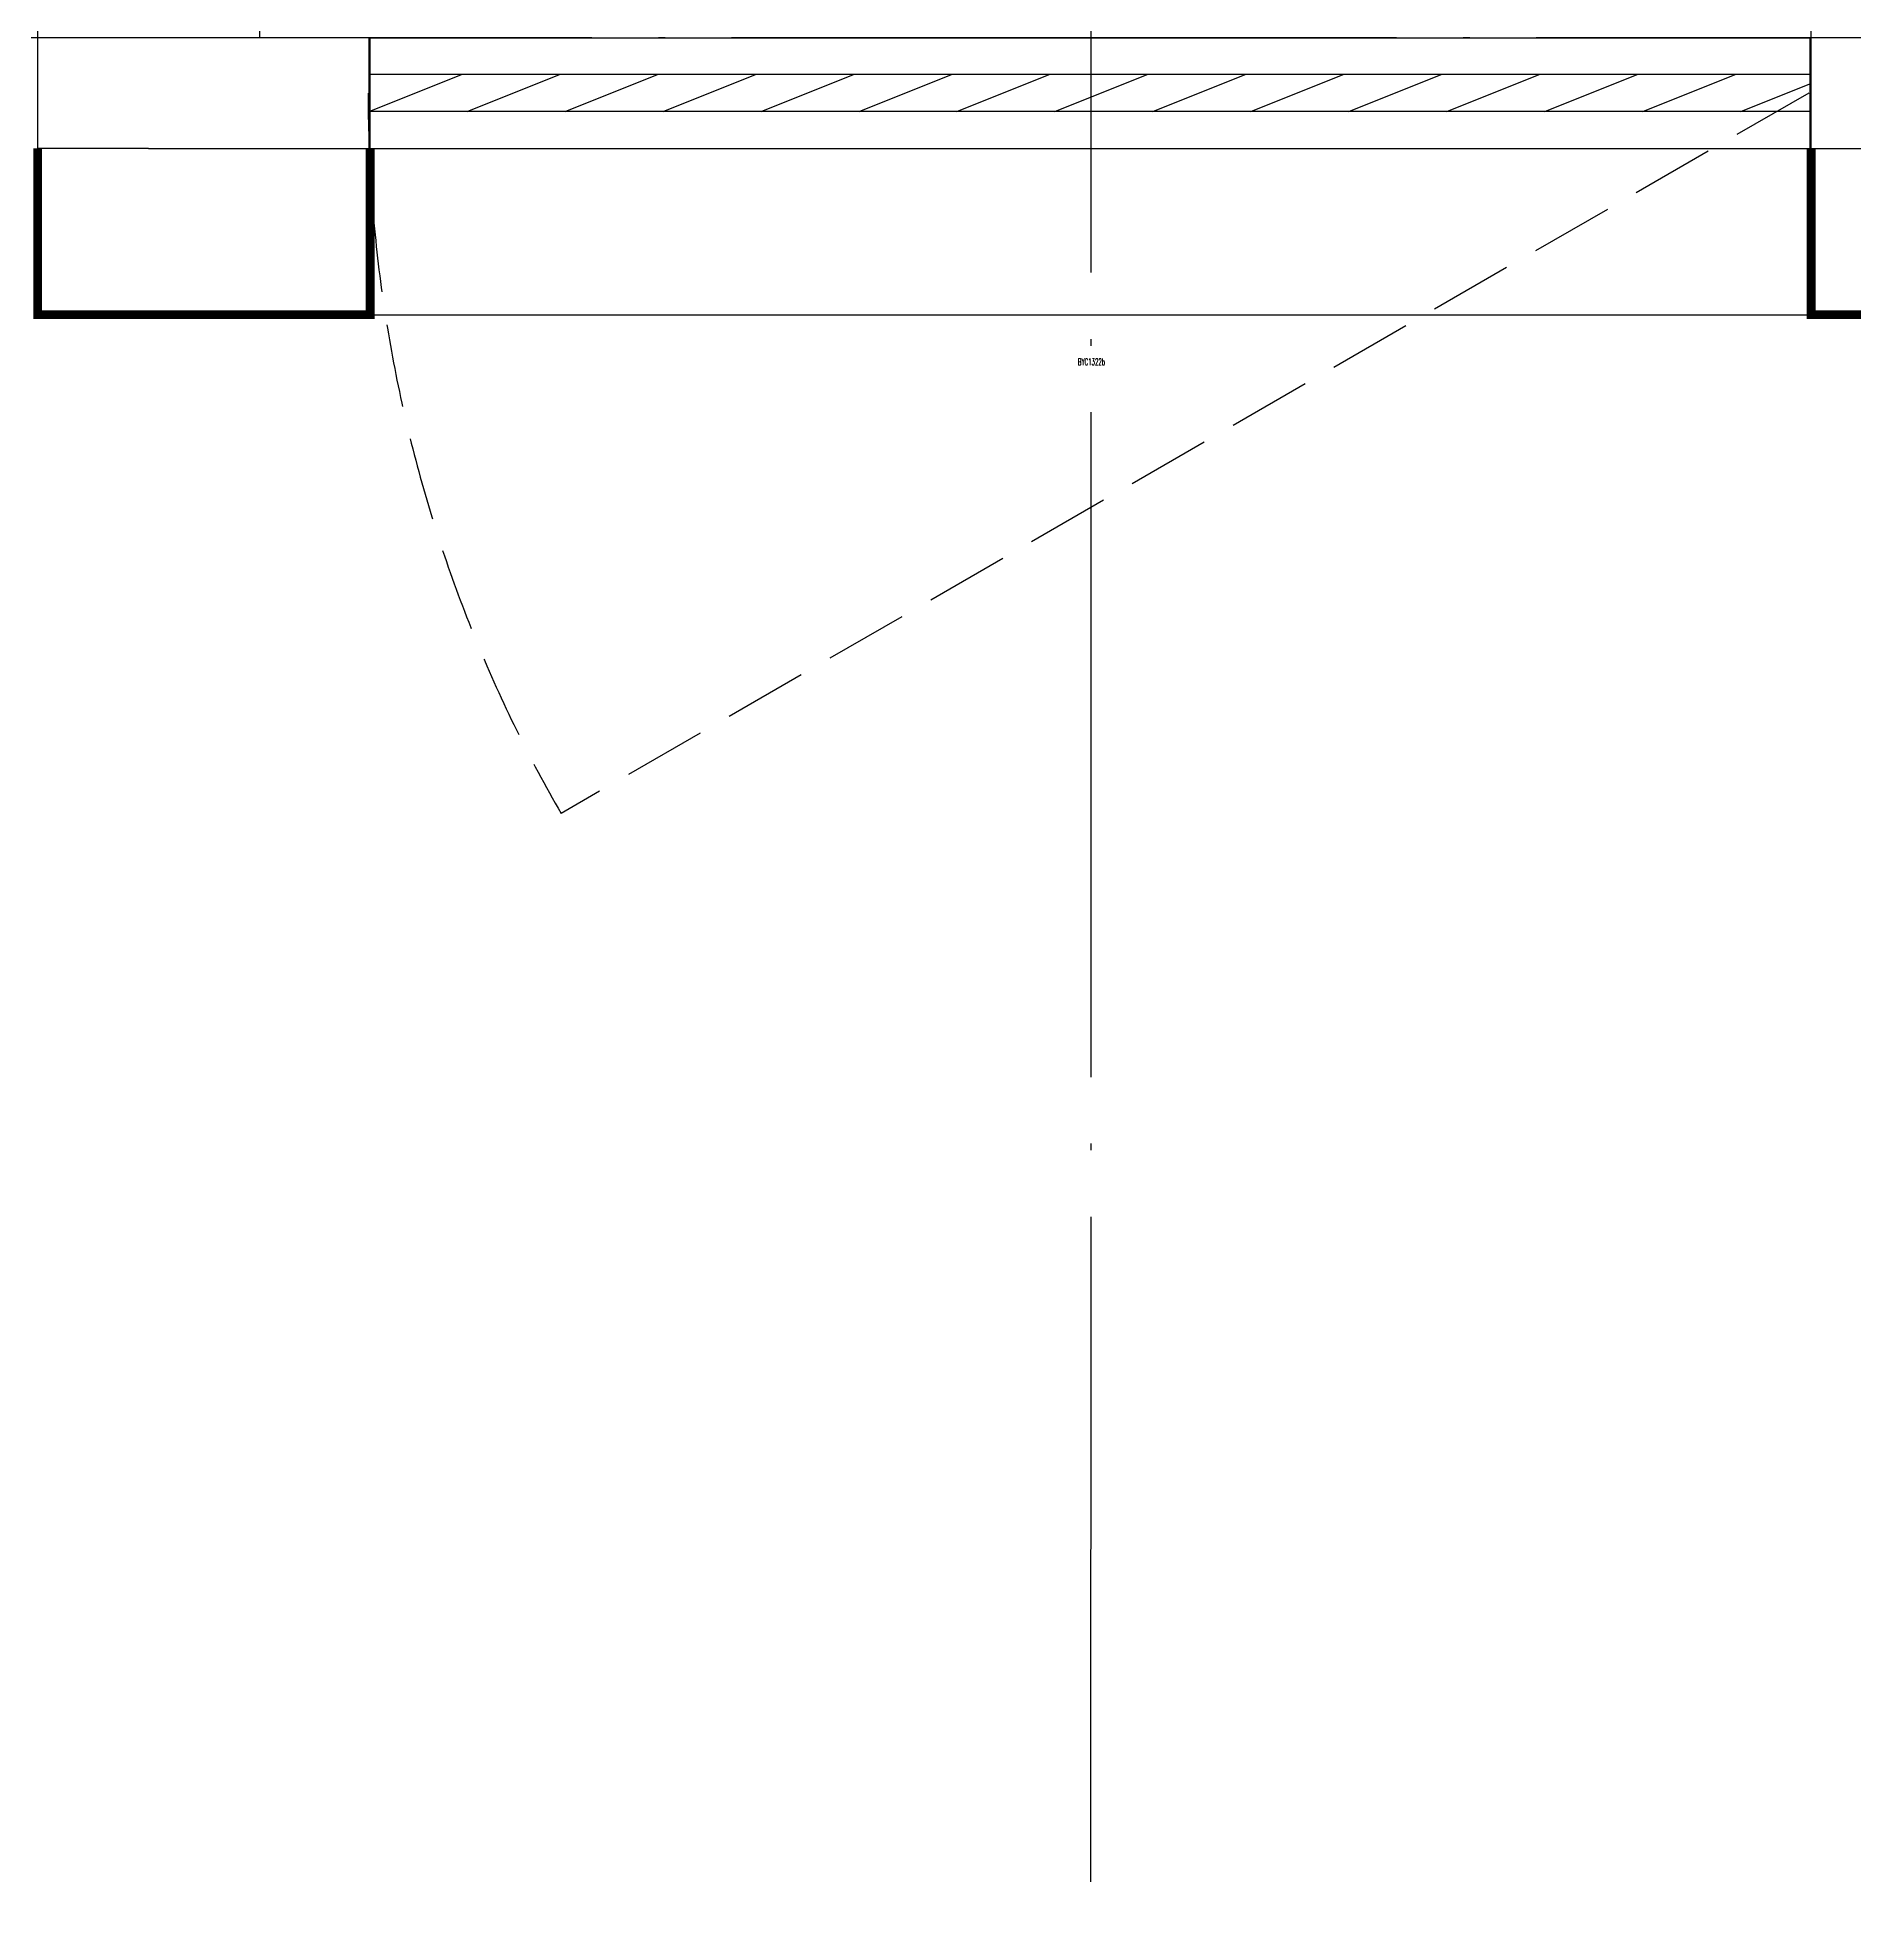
# Model space of a CAD drawing. Extents: x 27938 to 1507990, y 110129 to 923079.
# Drawn here: x 861267 to 862906, y 439331 to 441032 of the extents above; entities that cross this region are included whole.
import ezdxf

# ---------------------------------------------------------------- set-up
doc = ezdxf.new("R2010")
doc.units = 0
doc.header["$LTSCALE"] = 1000
doc.header["$MEASUREMENT"] = 0
doc.linetypes.add('DASH', pattern=[0.35, 0.25, -0.1])
doc.linetypes.add('DOTE', pattern=[2.42, 2, -0.2, 0.02, -0.2])
for name, color, linetype in [('DOTE', 1, 'Continuous'), ('WALL', 9, 'Continuous'), ('WINDOW', 4, 'Continuous'), ('WINDOW_TEXT', 7, 'Continuous'), ('看线', 251, 'Continuous')]:
    doc.layers.add(name, color=color, linetype=linetype)
doc.styles.add('_TCH_WINDOW', font='SIMPLEX.shx', dxfattribs={"width": 0.7, "height": 3.5, "bigfont": 'GBCBIG.shx'})

# ---------------------------------------------------------------- blocks, each defined once
blk = doc.blocks.new('GDGDGDSDA')
at = {"layer": 'DOTE', "color": 0, "linetype": 'DOTE', "ltscale": 0.3}
for p, q in [((453635, 370658.3), (453634.8, 359558.3)), ((452884.9, 362158.3), (452884.8, 361558.3)), ((471334.8, 361558.3), (417334.8, 361558.3))]:
    blk.add_line(p, q, dxfattribs=at)
blk = doc.blocks.new('$WINLIB2D$00000039')
at = {"color": 0}
for points in [[(-0.5, 0.5), (-0.5, -0.5)], [(0.5, 0.5), (-0.5, 0.5)], [(0.5, -0.5), (0.5, 0.5)], [(-0.5, 0.1667), (0.5, 0.1667)], [(-0.3839, -0.1667), (-0.448, 0.1667)], [(-0.3159, -0.1667), (-0.38, 0.1667)], [(-0.2479, -0.1667), (-0.312, 0.1667)], [(-0.1799, -0.1667), (-0.244, 0.1667)], [(-0.1119, -0.1667), (-0.176, 0.1667)], [(-0.0439, -0.1667), (-0.108, 0.1667)], [(0.0241, -0.1667), (-0.04, 0.1667)], [(0.0921, -0.1667), (0.028, 0.1667)], [(0.16, -0.1667), (0.0959, 0.1667)], [(0.228, -0.1667), (0.1639, 0.1667)], [(0.296, -0.1667), (0.2319, 0.1667)], [(0.364, -0.1667), (0.2999, 0.1667)], [(0.432, -0.1667), (0.3679, 0.1667)], [(0.5, -0.1667), (0.4359, 0.1667)], [(-0.4519, -0.1667), (-0.5, 0.0836)], [(-0.5, -0.1667), (0.5, -0.1667)], [(0.5, -0.5), (-0.5, -0.5)]]:
    blk.add_lwpolyline(points, dxfattribs=at)

msp = doc.modelspace()

# ---------------------------------------------------------------- linework, layer by layer
at = {"color": 8, "const_width": 8}
for points in [[(861266.6, 440932.1), (861266.6, 440782.1), (861566.6, 440782.1), (861566.6, 440932.1)], [(862866.6, 440932.1), (862866.6, 440782.1), (863166.6, 440782.1), (863166.6, 440932.1)]]:
    msp.add_lwpolyline(points, dxfattribs=at)
at = {"layer": 'WALL', "color": 8}
for p, q in [((862866.6, 440932.1), (862866.6, 441532.1)), ((861266.6, 440932.1), (861266.6, 441132.1)), ((861566.6, 440932.1), (861566.6, 441032.1)), ((861366.6, 440932.1), (861266.6, 440932.1)), ((861366.6, 440932.1), (861366.6, 440932.1)), ((861366.6, 440932.1), (861566.6, 440932.1)), ((862866.6, 440932.1), (863166.6, 440932.1))]:
    msp.add_line(p, q, dxfattribs=at)
at = {"layer": 'WINDOW', "color": 8, "linetype": 'DASH', "ltscale": 0.3}
msp.add_lwpolyline([(862864.7, 440982.1), (861738.8, 440332.1, -0.131652), (861564.7, 440982.1)], format="xyb", dxfattribs=at)
at = {"layer": '看线', "color": 8, "ltscale": 0.5}
msp.add_lwpolyline([(861566.6, 440782.1), (862866.6, 440782.1)], dxfattribs=at)

# ---------------------------------------------------------------- block references
at = {"layer": 'DOTE', "color": 169}
msp.add_blockref('GDGDGDSDA', (408581.8, 79473.8), dxfattribs=at)
at = {"layer": 'WINDOW', "color": 8}
ref = msp.add_blockref('$WINLIB2D$00000039', (862215.6, 440982.1), dxfattribs=dict(at, xscale=1299.999999983003, yscale=-100, zscale=1299.999999983003, rotation=180))
ref.add_attrib('A', 'BYC1322b', (862205.1, 440736.6), dxfattribs={"layer": 'WINDOW_TEXT', "color": 8, "ltscale": 0.5, "height": 5.95, "style": '_TCH_WINDOW', "width": 0.494118})

doc.saveas('drawing.dxf')
